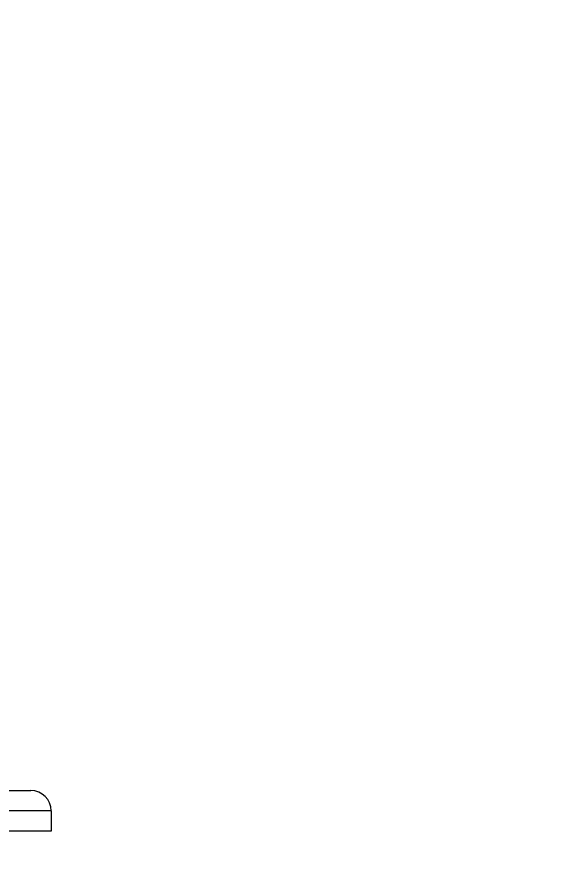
# Model space of a CAD drawing. Header units: inches. Extents: x -11.3 to 48.4, y -5.9 to 18.8.
# Drawn here: x -2.865 to -1.806, y 2.078 to 3.715 of the extents above; entities that cross this region are included whole.
import ezdxf

# ---------------------------------------------------------------- set-up
doc = ezdxf.new("R2010")
doc.units = ezdxf.units.IN
doc.header["$MEASUREMENT"] = 0
doc.layers.add('DIMENSIONS', color=1, linetype='Continuous')
doc.styles.get("Standard").update_dxf_attribs({"font": 'Arial.ttf'})
doc.dimstyles.new('Big 1IN', dxfattribs={"dimtxt": 1, "dimasz": 1, "dimexe": 0.18, "dimexo": 0.0625, "dimgap": 0.09, "dimtad": 0, "dimtih": 1, "dimtoh": 1, "dimdec": 5, "dimzin": 0, "dimdsep": 46, "dimlunit": 4, "dimtxsty": 'Standard', "dimcen": 0.5, "dimadec": 0, "dimazin": 0, "dimtfac": 1, "dimtdec": 5, "dimtofl": 0, "dimtmove": 0, "dimatfit": 3, "dimfxl": 1, "dimtolj": 1, "dimtzin": 0, "dimarcsym": 0})

# ---------------------------------------------------------------- blocks, each defined once
blk = doc.blocks.new('*D6')
at = {"layer": 'Defpoints', "color": 0, "transparency": 16777216}
for p in [(-3.5488, 3.4938), (-11.1192, 2.132), (-3.5488, 2.132)]:
    blk.add_point(p, dxfattribs=at)
at = {"layer": 'DIMENSIONS', "color": 0, "lineweight": -2, "transparency": 16777216}
for p, q in [((-10.1192, 13.9408), (-11.1192, 13.9408)), ((-11.1192, 13.9408), (-11.1192, 5.4938)), ((-11.1192, 4.4938), (-11.1192, 5.4938)), ((-3.6113, 3.4938), (-11.2992, 3.4938)), ((-3.6113, 2.132), (-11.2992, 2.132)), ((-11.1192, 1.132), (-11.1192, 0.132))]:
    blk.add_line(p, q, dxfattribs=at)
at = {"layer": 'DIMENSIONS', "color": 0, "transparency": 16777216}
for points in [[(-11.2859, 4.4938), (-10.9525, 4.4938), (-11.1192, 3.4938)], [(-11.2859, 1.132), (-10.9525, 1.132), (-11.1192, 2.132)]]:
    blk.add_solid(points, dxfattribs=at)
at = {"layer": 'DIMENSIONS', "color": 0, "transparency": 16777216, "insert": (-6.4003, 13.9408), "char_height": 1, "attachment_point": 5}
blk.add_mtext('\\A1;1{\\H1x;\\S3/8;}"\\P [34.59 mm]', dxfattribs=at)
blk = doc.blocks.new('*D7')
at = {"layer": 'Defpoints', "color": 0, "transparency": 16777216}
for p in [(-7.4188, 3.4938), (-3.5488, 3.4938), (-3.5488, 2.3688)]:
    blk.add_point(p, dxfattribs=at)
at = {"layer": 'DIMENSIONS', "color": 0, "lineweight": -2, "transparency": 16777216}
for p, q in [((-7.4188, 4.4938), (-7.4188, 5.4938)), ((-7.4188, 5.4938), (-6.4188, 5.4938)), ((-3.6113, 3.4938), (-7.5988, 3.4938)), ((-3.6113, 2.3688), (-7.5988, 2.3688)), ((-7.4188, 1.3688), (-7.4188, 0.3688))]:
    blk.add_line(p, q, dxfattribs=at)
at = {"layer": 'DIMENSIONS', "color": 0, "transparency": 16777216}
for points in [[(-7.5855, 4.4938), (-7.2521, 4.4938), (-7.4188, 3.4938)], [(-7.5855, 1.3688), (-7.2521, 1.3688), (-7.4188, 2.3688)]]:
    blk.add_solid(points, dxfattribs=at)
at = {"layer": 'DIMENSIONS', "color": 0, "transparency": 16777216, "char_height": 1, "attachment_point": 5}
for s, insert in [('\\A1;1{\\H1x;\\S1/8;}"', (-2.9318, 6.7532)), ('\\A1;[28.58 mm]', (-2.9318, 4.7674))]:
    blk.add_mtext(s, dxfattribs=dict(at, insert=insert))

msp = doc.modelspace()

# ---------------------------------------------------------------- linework, layer by layer
at = {"color": 0, "linetype": 'Continuous', "lineweight": 15}
for p, q in [((-2.917172, 2.210915), (-2.838224, 2.210915)), ((-2.798751, 2.171442), (-2.917172, 2.171442)), ((-2.798751, 2.171442), (-2.798751, 2.131968)), ((-2.798751, 2.131968), (-2.917172, 2.131968))]:
    msp.add_line(p, q, dxfattribs=at)
msp.add_arc((-2.838224, 2.171442), 0.039474, 0, 90, dxfattribs=at)

# ---------------------------------------------------------------- dimensions: what is measured, and where the dimension line sits
at = {"layer": 'DIMENSIONS'}
for base, p1, p2, override, picture, middle in [((-11.119199, 2.131968), (-3.548751, 3.49381), (-3.548751, 2.131968), {"dimpost": '\\X', "dimtmove": 1}, '*D6', (-10.299725, 13.940787)), ((-7.418815, 3.49381), (-3.548751, 2.36881), (-3.548751, 3.49381), {"dimpost": '\\X'}, '*D7', (-2.931816, 5.49381))]:
    dim = msp.add_linear_dim(base=base, p1=p1, p2=p2, angle=90, dimstyle='Big 1IN', override=override, dxfattribs=at)
    dim.commit()
    dim.dimension.update_dxf_attribs({"geometry": picture, "text_midpoint": middle, "dimtype": 160})

doc.saveas('drawing.dxf')
